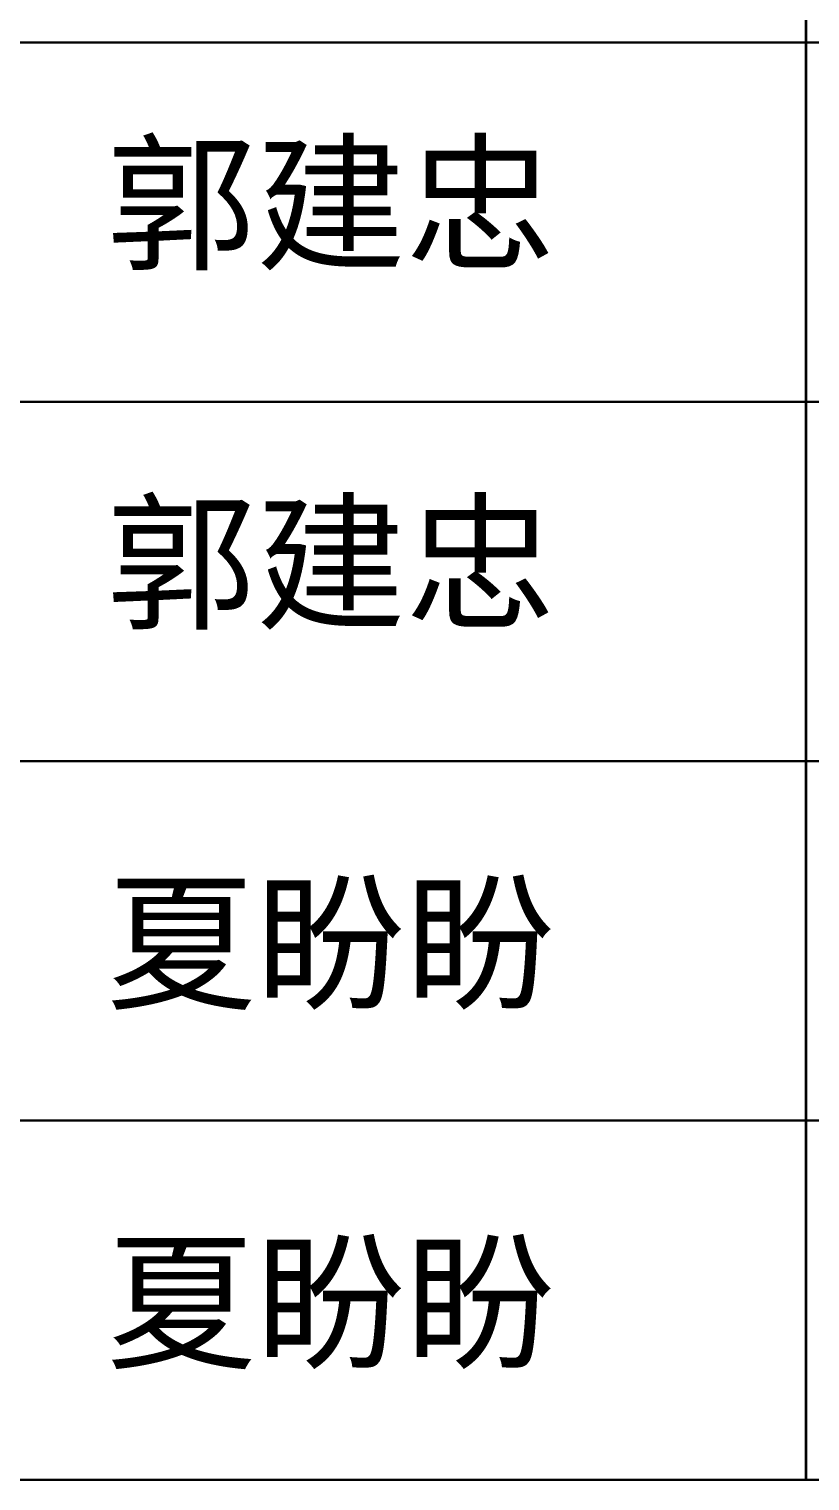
# Model space of a CAD drawing. Extents: x -777745 to 647905, y -207485 to 303235.
# Drawn here: x -358281 to -356650, y 110749 to 113780 of the extents above; entities that cross this region are included whole.
import ezdxf
from ezdxf.enums import TextEntityAlignment as Align

# ---------------------------------------------------------------- set-up
doc = ezdxf.new("R2010")
doc.units = 0
doc.header["$LTSCALE"] = 1000
doc.layers.get('0').update_dxf_attribs({"linetype": 'CONTINUOUS'})
doc.layers.add('00-防烟分区', color=4, linetype='CONTINUOUS')
doc.layers.add('SHEET_TEXT', color=7, linetype='CONTINUOUS')
doc.styles.add('华文细黑', font='STXIHEI.TTF', dxfattribs={"height": 10})

# ---------------------------------------------------------------- blocks, each defined once
blk = doc.blocks.new('图签信息')
at = {"const_width": 0.05}
for points in [[(-62.5, 103.262), (-2.5, 103.262), (-2.5, 163.262), (-62.5, 163.262), (-62.5, 103.262)], [(-20, 163.262), (-20, 103.262)], [(-62.5, 133.262), (-2.5, 133.262)], [(-62.5, 125.762), (-2.5, 125.762)], [(-62.5, 118.262), (-2.5, 118.262)], [(-62.5, 110.762), (-2.5, 110.762)]]:
    blk.add_lwpolyline(points, dxfattribs=at)
blk = doc.blocks.new('图签-A1')
at = {"color": 2}
blk.add_blockref('图签信息', (0, 0), dxfattribs=at)
blk = doc.blocks.new('NTQM')
at = {"layer": 'SHEET_TEXT', "style": '华文细黑'}
for s, p in [('郭建忠', (289, -2471.7)), ('郭建忠', (289, -3221.7)), ('夏盼盼', (289, -4014.9)), ('夏盼盼', (289, -4764.9))]:
    blk.add_text(s, height=229.11, dxfattribs=at).set_placement(p, align=Align.TOP_LEFT)

msp = doc.modelspace()

# ---------------------------------------------------------------- block references
at = {"xscale": 100, "yscale": 100, "zscale": 100}
msp.add_blockref('图签-A1', (-354658.4, 100425.3), dxfattribs=at)
at = {"layer": '00-防烟分区'}
msp.add_blockref('NTQM', (-358408.4, 116001.6), dxfattribs=at)

doc.saveas('drawing.dxf')
